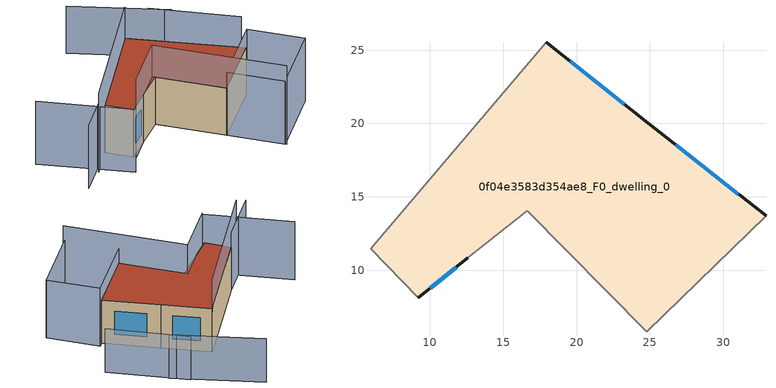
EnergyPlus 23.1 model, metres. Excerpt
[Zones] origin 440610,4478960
0f04e3583d354ae8_F0_dwelling_0
 floor ground (EU_floor_Construction): 24.9,20.02 32.92,13.71 24.79,5.8 16.66,14.05 12.6,10.83 9.23,8.12 5.95,11.47 17.93,25.53 z0
 wall outside (EU_wall_Construction): 32.92,13.71 24.9,20.02 17.93,25.53 / 9.23,8.12 12.6,10.83 z0:9
 wall adiabatic (EU_wall_Construction): 17.93,25.53 5.95,11.47 9.23,8.12 / 12.6,10.83 16.66,14.05 24.79,5.8 32.92,13.71 z0:9
 window (EU_Window_Construction): 23.26,21.31 19.56,24.24 / 31.04,15.19 26.77,18.55 / 10.02,8.75 11.81,10.19 z2.11:6.89
 roof outside (EU_roof_Construction): 32.92,13.71 24.9,20.02 17.93,25.53 5.95,11.47 9.23,8.12 12.6,10.83 16.66,14.05 24.79,5.8 z9
shading: -1.11,4.46 5.95,11.47 / -4.95,14.21 7.37,4.36 / 31.43,-0.92 24.79,5.8 / 24.79,5.8 33.42,14.32 / 33.42,14.32 40.06,7.6 / 40.06,7.6 31.43,-0.92 z0:12; 36.6,21.38 25.25,30.75 / 28.16,28.49 14.54,37.78 z0:9; 9.45,7.72 16.27,14.45 / 16.27,14.45 31.6,-1.09 / 17.93,25.53 2.48,7.37 z0:15
[Building]
EU S2 Campaign: North Axis=0; Terrain=City; Solar Distribution=FullExterior
[Site:Location]
Madrid: Latitude=40.5; Longitude=-3.5; Time Zone=1; Elevation=609
[SizingPeriod:WeatherFileDays]
AnnualSizingPeriod: Begin Month=1; Begin Day of Month=1; End Month=12; End Day of Month=31; Day of Week for Start Day=Monday; Use Weather File Daylight Saving Period=No; Use Weather File Rain and Snow Indicators=No
[MATERIAL]
EU_InternalMass_Material: Roughness=MediumRough; Thickness=0.1; Conductivity=1; Density=1800; Specific Heat=900; Thermal Absorptance=0.9; Solar Absorptance=0.7; Visible Absorptance=0.7
[MATERIAL:NOMASS] Roughness=MediumRough; Thermal Absorptance=0.9; Solar Absorptance=0.7; Visible Absorptance=0.7
Name | Thermal Resistance
EU_wall_NoMass | 0.419739
EU_roof_NoMass | 0.352165
EU_floor_NoMass | 0.608284
[WINDOWMATERIAL:SIMPLEGLAZINGSYSTEM]
EU_Window_SimpleGlazing: UFactor=4.8352; Solar Heat Gain Coefficient=0.85; Visible Transmittance=0.85
[CONSTRUCTION]
EU_wall_Construction: EU_wall_NoMass
EU_roof_Construction: EU_roof_NoMass
EU_floor_Construction: EU_floor_NoMass
EU_InternalMass_Construction: EU_InternalMass_Material
EU_Window_Construction: EU_Window_SimpleGlazing
[ZONE]
0f04e3583d354ae8_F0_dwelling_0: Type=1; Multiplier=1; Ceiling Height=autocalculate; Volume=2169.09; Floor Area=autocalculate; Part of Total Floor Area=Yes
[INTERNALMASS]
0f04e3583d354ae8_F0_dwelling_0_EU_InternalMass: Construction=EU_InternalMass_Construction; Zone or ZoneList=0f04e3583d354ae8_F0_dwelling_0; Surface Area=241.01
[OTHEREQUIPMENT]
EU_Step8_InternalGain_0f04e3583d354ae8_F0_dwelling_0_f000: Fuel Type=Electricity; Zone or ZoneList or Space or SpaceList=0f04e3583d354ae8_F0_dwelling_0; Schedule=EU_Step8_GainSchedule_0f04e3583d354ae8_F0_dwelling_0_f000; Design Level Calculation Method=Watts/Area; Power per Zone Floor Area=1; Fraction Latent=0; Fraction Radiant=0; Fraction Lost=0; Carbon Dioxide Generation Rate=0; EndUse Subcategory=EU_Step8_InternalGains
[ZONEVENTILATION:DESIGNFLOWRATE]
EU_ConstantAir_0f04e3583d354ae8_F0_dwelling_0: Zone or ZoneList or Space or SpaceList=0f04e3583d354ae8_F0_dwelling_0; Schedule=EU_AlwaysOn; Design Flow Rate Calculation Method=AirChanges/Hour; Air Changes per Hour=0.703302; Ventilation Type=Natural; Fan Pressure Rise=0; Fan Total Efficiency=1; Constant Term Coefficient=1; Temperature Term Coefficient=0; Velocity Term Coefficient=0; Velocity Squared Term Coefficient=0; Minimum Indoor Temperature=-100; Maximum Indoor Temperature=100; Delta Temperature=-100; Minimum Outdoor Temperature=-100; Maximum Outdoor Temperature=100; Maximum Wind Speed=40
[HVACTEMPLATE:THERMOSTAT]
EU_HeatOnly_0f04e3583d354ae8_F0_dwelling_0: Constant Heating Setpoint=20; Constant Cooling Setpoint=50
[HVACTEMPLATE:ZONE:IDEALLOADSAIRSYSTEM]
0f04e3583d354ae8_F0_dwelling_0: Template Thermostat=EU_HeatOnly_0f04e3583d354ae8_F0_dwelling_0; System Availability Schedule=EU_AlwaysOn; Maximum Heating Supply Air Temperature=50; Minimum Cooling Supply Air Temperature=13; Maximum Heating Supply Air Humidity Ratio=0.0156; Minimum Cooling Supply Air Humidity Ratio=0.0077; Heating Limit=NoLimit; Cooling Limit=NoLimit; Heating Availability Schedule=EU_AlwaysOn; Cooling Availability Schedule=EU_CoolingOff; Dehumidification Control Type=ConstantSensibleHeatRatio; Cooling Sensible Heat Ratio=0.7; Dehumidification Setpoint=60; Humidification Control Type=None; Humidification Setpoint=30; Outdoor Air Method=None; Outdoor Air Flow Rate per Person=0.00944; Outdoor Air Flow Rate per Zone Floor Area=0; Outdoor Air Flow Rate per Zone=0; Demand Controlled Ventilation Type=None; Outdoor Air Economizer Type=NoEconomizer; Heat Recovery Type=None; Sensible Heat Recovery Effectiveness=0.7; Latent Heat Recovery Effectiveness=0.65
[SIZING:ZONE]
0f04e3583d354ae8_F0_dwelling_0: Zone Cooling Design Supply Air Temperature Input Method=SupplyAirTemperature; Zone Cooling Design Supply Air Temperature=13; Zone Heating Design Supply Air Temperature Input Method=SupplyAirTemperature; Zone Heating Design Supply Air Temperature=50; Zone Cooling Design Supply Air Humidity Ratio=0.008; Zone Heating Design Supply Air Humidity Ratio=0.008; Cooling Design Air Flow Method=DesignDay; Cooling Design Air Flow Rate=0; Cooling Minimum Air Flow per Zone Floor Area=0.000762; Cooling Minimum Air Flow=0; Cooling Minimum Air Flow Fraction=0.2; Heating Design Air Flow Method=DesignDay; Heating Design Air Flow Rate=0; Heating Maximum Air Flow per Zone Floor Area=0.002032; Heating Maximum Air Flow=0.141576; Heating Maximum Air Flow Fraction=0.3; Account for Dedicated Outdoor Air System=No; Dedicated Outdoor Air System Control Strategy=NeutralSupplyAir; Dedicated Outdoor Air Low Setpoint Temperature for Design=autosize; Dedicated Outdoor Air High Setpoint Temperature for Design=autosize; Zone Load Sizing Method=Sensible Load Only No Latent Load; Zone Latent Cooling Design Supply Air Humidity Ratio Input Method=HumidityRatioDifference; Zone Cooling Design Supply Air Humidity Ratio Difference=0.005; Zone Latent Heating Design Supply Air Humidity Ratio Input Method=HumidityRatioDifference; Zone Humidification Design Supply Air Humidity Ratio Difference=0.005
[SCHEDULE:CONSTANT]
Name | Hourly Value
EU_AlwaysOn | 1
EU_CoolingOff | 0
[SCHEDULE:FILE]
EU_Step8_GainSchedule_0f04e3583d354ae8_F0_dwelling_0_f000: File=../../schedules/0f04e3583d354ae8/0f04e3583d354ae8_F0_dwelling_0_f000_gain.csv; Column Number=1; Rows to Skip at Top=0; Number of Hours of Data=8760; Column Separator=Comma; Interpolate to Timestep=No; Minutes per Item=60; Adjust Schedule for Daylight Savings=Yes
